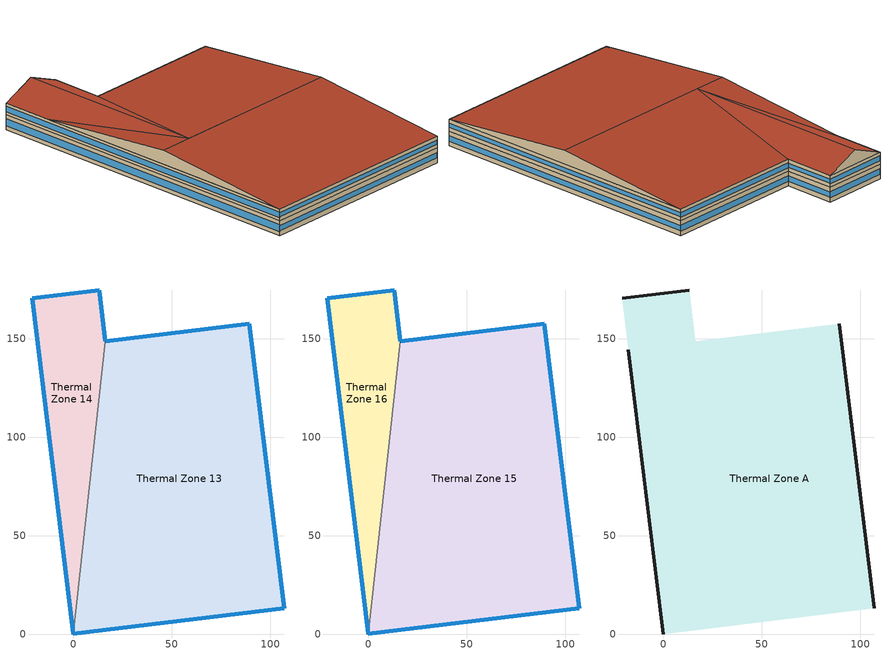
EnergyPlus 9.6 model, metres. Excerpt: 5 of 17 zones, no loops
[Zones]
Thermal Zone 13
 floor to Thermal Zone 11 (Interior Floor): 0,0 16.31,148.52 89.39,157.5 107.12,13.15 z54.47
 wall outside (Ext Wall): 0,0 107.12,13.15 89.39,157.5 16.31,148.52 z54.47:62.03
 wall to Thermal Zone 14 (Interior Wall): 16.31,148.52 0,0 z54.47:62.03
 window (Ext Window): 107.11,13.16 89.39,157.49 z56.93:59.57; 89.38,157.5 16.32,148.53 z56.74:59.76; 0.01,0 107.11,13.15 z56.96:59.54
Thermal Zone 14
 floor to Thermal Zone 12 (Interior Floor): 0,0 -20.93,170.46 13.1,174.64 16.31,148.52 z54.47
 wall outside (Ext Wall): 16.31,148.52 13.1,174.64 -20.93,170.46 0,0 z54.47:62.03
 window (Ext Window): 16.31,148.53 13.11,174.63 z56.93:59.57; 13.09,174.64 -20.92,170.46 z56.74:59.76; -20.93,170.45 0,0.01 z56.4:60.1
Thermal Zone 15
 floor to Thermal Zone 13 (Interior Floor): 0,0 16.31,148.52 89.39,157.5 107.12,13.15 z62.03
 wall outside (Ext Wall): 0,0 107.12,13.15 89.39,157.5 16.31,148.52 z62.03:68.03
 wall to Thermal Zone 16 (Interior Wall): 16.31,148.52 0,0 z62.03:68.03
 window (Ext Window): 107.11,13.16 89.39,157.49 z63.98:66.08; 89.38,157.5 16.32,148.53 z63.83:66.23; 0.01,0 107.11,13.15 z64.01:66.05
Thermal Zone 16
 floor to Thermal Zone 14 (Interior Floor): 0,0 -20.93,170.46 13.1,174.64 16.31,148.52 z62.03
 wall outside (Ext Wall): 16.31,148.52 13.1,174.64 -20.93,170.46 0,0 z62.03:68.03
 window (Ext Window): 16.31,148.53 13.11,174.63 z63.98:66.08; 13.09,174.64 -20.92,170.46 z63.83:66.23; -20.93,170.45 0,0.01 z63.56:66.5
Thermal Zone A
 floor to Thermal Zone 15 (Interior Floor): 0,0 16.31,148.52 89.39,157.5 107.12,13.15 z68.03
 floor to Thermal Zone 16 (Interior Floor): 0,0 -20.93,170.46 13.1,174.64 16.31,148.52 z68.03
 wall outside (Ext Wall): 107.12,13.15,68.03 89.39,157.5,68.03 98.25,85.33,75.27; 0,0,68.03 -8.86,72.18,75.27 -17.72,144.35,68.03; -3.92,172.55,75.27 13.1,174.64,68.03 -20.93,170.46,68.03
 roof outside (Ext Roof): 0,0,68.03 107.12,13.15,68.03 98.25,85.33,75.27 -8.86,72.18,75.27; 8.15,74.27,75.27 98.25,85.33,75.27 89.39,157.5,68.03 16.31,148.52,68.03; -8.86,72.18,75.27 8.15,74.27,75.27 -17.72,144.35,68.03; -17.72,144.35,68.03 8.15,74.27,75.27 -3.92,172.55,75.27 -20.93,170.46,68.03; 8.15,74.27,75.27 16.31,148.52,68.03 13.1,174.64,68.03 -3.92,172.55,75.27
[Building]
Building 1: North Axis {deg}=-0
[Site:Location]
Washington Dc Dulles IntL Ar: Latitude {deg}=38.98; Longitude {deg}=-77.47; Time Zone {hr}=-5; Elevation {m}=82
[SizingPeriod:DesignDay] Month=7; Day of Month=21; Day Type=SummerDesignDay; Daily Dry-Bulb Temperature Range {deltaC}=14.4; Dry-Bulb Temperature Range Modifier Type=DefaultMultipliers; Barometric Pressure {Pa}=86790; Wind Speed {m/s}=5; Wind Direction {deg}=340; Rain Indicator=No; Snow Indicator=No; Daylight Saving Time Indicator=No; Solar Model Indicator=ASHRAETau; ASHRAE Clear Sky Optical Depth for Beam Irradiance (taub)=0.339; ASHRAE Clear Sky Optical Depth for Diffuse Irradiance (taud)=2.366; Begin Environment Reset Mode=FullResetAtBeginEnvironment
Name | Maximum Dry-Bulb Temperature {C} | Humidity Condition Type | Wetbulb or DewPoint at Maximum Dry-Bulb {C} | Enthalpy at Maximum Dry-Bulb {J/kg}
SALT-LAKE-CITY-IAP Ann Clg .4% Condns DB=>MWB | 36.5 | Wetbulb | 17.1
SALT-LAKE-CITY-IAP Ann Clg .4% Condns DP=>MDB | 22.5 | Dewpoint | 15.6
SALT-LAKE-CITY-IAP Ann Clg .4% Condns Enth=>MDB | 30.8 | Enthalpy |  | 59300
SALT-LAKE-CITY-IAP Ann Clg .4% Condns WB=>MDB | 31.2 | Wetbulb | 19
[Material] Thermal Absorptance=0.9
Name | Roughness | Thickness m | Conductivity W/m-K | Density kg/m3 | Specific Heat J/kg-K | Solar Absorptance | Visible Absorptance
wall concrete | MediumRough | 0.398 | 0.5 | 2243 | 837 | 0.65 | 0.65
roof concrete | MediumRough | 0.401 | 0.5 | 2243 | 837 | 0.65 | 0.65
Wall Insulation [37] | MediumRough | 0.0681 | 0.0432 | 91 | 837 | 0.5 | 0.5
Roof Insulation [25] | MediumRough | 0.263 | 0.049 | 265 | 836.8 | 0.7 | 0.7
F16 Acoustic tile | MediumSmooth | 0.0191 | 0.06 | 368 | 590 | 0.3 | 0.3
M11 100mm lightweight concrete | MediumRough | 0.1016 | 0.53 | 1280 | 840 | 0.5 | 0.5
G01a 19mm gypsum board | MediumSmooth | 0.019 | 0.16 | 800 | 1090 | 0.4 | 0.4
[Material:AirGap]
Name | Thermal Resistance m2-K/W
F04 Wall air space resistance | 0.15
F05 Ceiling air space resistance | 0.18
[WindowMaterial:SimpleGlazingSystem]
Window Material Simple Glazing System: U-Factor W/m2-K=1.51; Solar Heat Gain Coefficient=0.25
[Construction]
Ext Roof: roof concrete, Roof Insulation [25]
Ext Wall: wall concrete, Wall Insulation [37]
Ext Window: Window Material Simple Glazing System
Interior Floor: F16 Acoustic tile, F05 Ceiling air space resistance, M11 100mm lightweight concrete
Interior Wall: G01a 19mm gypsum board, F04 Wall air space resistance, G01a 19mm gypsum board
[Zone]
Thermal Zone 13; Thermal Zone 14: 353, 0, 0, 54.47, , 1, , , , , , Yes
Thermal Zone 15; Thermal Zone 16: 353, 0, 0, 62.03, , 1, , , , , , Yes
Thermal Zone A: 353, 0, 0, 68.03, , 1, , , , , , No
